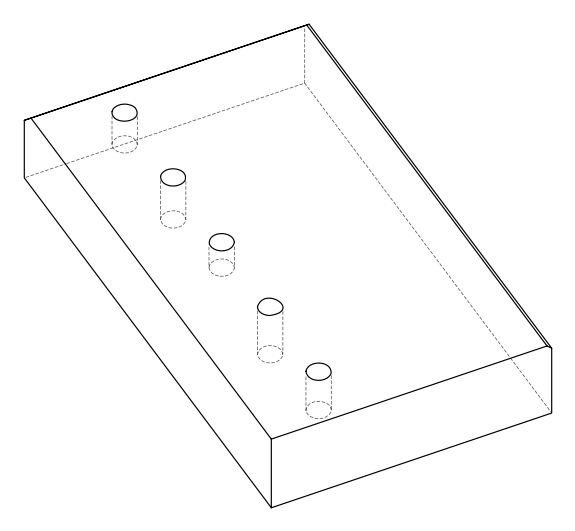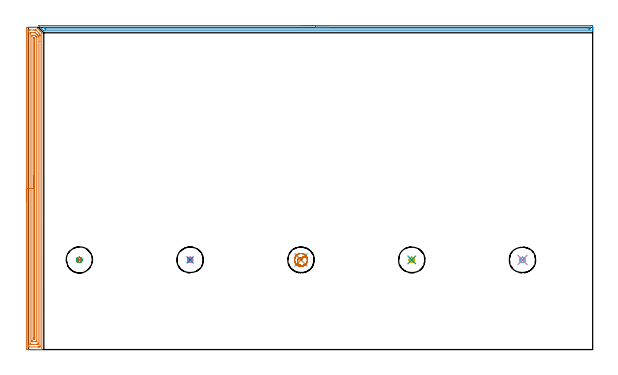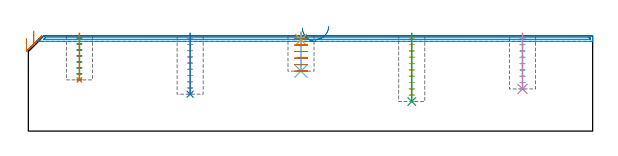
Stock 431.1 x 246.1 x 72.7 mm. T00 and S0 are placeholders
(PLAN: 13 operations, 5 tool changes, 22 min)
(1 AREA_MILL | FG_CHAMFER_SURFACE | UGT0205_001 | 10 min | 17134 mm3)
(2 AREA_MILL_1 | FG_CHAMFER_SURFACE_1 | UGT0205_001 | 6.91 min | 3539 mm3)
(3 MILL_BLIND_HOLE_FROM_SOLID_MATERIAL | STEP1POCKET | NXT0201_012 | Spiral | 0.6 min | 10448 mm3)
(4 MILL_BLIND_HOLE_FROM_SOLID_MATERIAL_1 | STEP1POCKET_1 | NXT0201_012 | Spiral | 0.75 min | 13836 mm3)
(5 MILL_BLIND_HOLE_FROM_SOLID_MATERIAL_2 | STEP1POCKET_3 | NXT0201_012 | Spiral | 0.82 min | 15577 mm3)
(6 MILL_BLIND_HOLE_FROM_SOLID_MATERIAL_3 | STEP1POCKET_4 | NXT0201_012 | Spiral | 0.67 min | 12594 mm3)
(7 BORE_BLIND_HOLE | STEP1POCKET | UGT0332_076 | 0.14 min | 0 mm3)
(8 BORE_BLIND_HOLE_1 | STEP1POCKET_1 | UGT0332_076 | 0.19 min | 0 mm3)
(9 BORE_BLIND_HOLE_2 | STEP1POCKET_3 | UGT0332_076 | 0.21 min | 0 mm3)
(10 BORE_BLIND_HOLE_3 | STEP1POCKET_4 | UGT0332_076 | 0.17 min | 0 mm3)
(11 SPOT_DRILL | STEP1POCKET_2 | NXT0321_9005460120000 | 0.05 min | 186 mm3)
(12 DRILL_BLIND_HOLE_INTO_CENTER | STEP1POCKET_2 | NXT0301_128 | 0.12 min | 2727 mm3)
(13 MILL_ROUGH_BLIND_HOLE_CONTOUR | STEP1POCKET_2 | NXT0201_010 | Spiral | 1.39 min | 5441 mm3)
(TOOL UGT0205_001 | Chamfer Mill 20 x 3 x 45 deg. | D20 FL50 Z2)
(TOOL NXT0201_012 | ENDMILL 16mm [2P460-1600-NA 1630] | D16 FL38 Z6)
(TOOL UGT0332_076 | 19.75 mm Rough Boring Bar | D19.75)
(TOOL NXT0321_9005460120000 | NC Spot Drill, 142deg, 12mm, Carbide, Uncoated | D12 PA142 FL30 Z2)
(TOOL NXT0301_128 | Carbide Drill 12mm [861.1-1200-036A1-GP GC34] | D12 PA150 FL37.4 Z2)
(TOOL NXT0201_010 | ENDMILL 10mm [2P460-1000-NA 1630] | D10 FL30 Z6)
(OP 1 AREA_MILL)
G17 G21 G94 G90
T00 M6
G54
G17 G0 G90 X-1.5 Y113.05 S1061 M3
G43 Z82.7 H0
Z70.9
G94 G1 Y113.088 Z70.028 F250.
Y113.202 Z69.163
Y113.391 Z68.312
Y113.653 Z67.48
Y113.987 Z66.674
Y114.39 Z65.9
Y114.858 Z65.164
Y115.39 Z64.472
Y115.979 Z63.829
Y116.622 Z63.24
Y117.314 Z62.708
Y118.05 Z62.24
Y118.824 Z61.837
Y119.63 Z61.503
Y120.462 Z61.241
Y121.314 Z61.052
Y122.178 Z60.938
Y123.05 Z60.9
Y245.15
X-1.499 Y245.478 Z60.901
X-1.494 Y246.038 Z60.904
X-1.492 Y246.092 Z60.906
X-0.937 Y246.1 Z61.46
X2.621 Z65.016
X4.051 Z66.448
X4.4 Z66.796
X5.097 Z67.497
X5.482 Z67.881
X6.179 Y246.092 Z68.578
X6.199 Y246.09 Z68.598
X6.376 Y245.925 Z68.774
X7.017 Y245.284 Z69.416
X7.068 Y245.233 Z69.465
X7.121 Y245.18 Z69.519
X7.793 Y244.507 Z70.193
X7.958 Y244.344 Z70.355
X8.015 Y244.287 Z70.412
X8.67 Y243.63 Z71.07
X8.847 Y243.454 Z71.244
X8.908 Y243.393 Z71.306
X10.191 Y242.109 Z72.591
X10.296 Y241.995 Z72.689
X10.3 Y241.903 Z72.7
Y0.175
X10.297 Y0.01 Z72.688
X10.255 Y0.007 Z72.647
X9.858 Y0. Z72.258
X9.545 Z71.944
X8.847 Z71.242
X7.609 Z70.006
X7.068 Z69.463
X6.449 Z68.845
X-1.207 Z61.19
X-1.492 Y0.01 Z60.906
X-1.499 Y0.294 Z60.899
Y0.31
X-1.5 Y123.05 Z60.9
X-0.086 Z62.314
Y242.836
X-0.083 Y243.691 Z62.317
X-0.082 Y243.726 Z62.318
X-0.047 Y244.09 Z62.353
X0.437 Y244.098 Z62.837
X0.842 Y244.099 Z63.242
X1.324 Y244.1 Z63.724
X3.993 Z66.393
X4.882 Z67.282
X5.289 Y244.097 Z67.689
X5.697 Y244.092 Z68.097
X5.749 Y244.09 Z68.149
X5.776 Y244.067 Z68.176
X5.831 Y244.016 Z68.231
X5.941 Y243.908 Z68.341
X6.16 Y243.691 Z68.56
X7.947 Y241.903 Z70.347
X8.838 Y241.01 Z71.238
X8.847 Y240.994 Z71.247
X8.884 Y240.116 Z71.284
X8.885 Y240.079 Z71.285
X8.886 Y239.223 Z71.286
Y235.536
Y3.264
X8.883 Y2.409 Z71.283
X8.882 Y2.374 Z71.282
X8.847 Y2.01 Z71.247
X8.363 Y2.002 Z70.763
X7.958 Y2.001 Z70.358
X7.476 Y2. Z69.876
X0.842 Y2.001 Z63.242
X0.357 Y2.003 Z62.757
X-0.047 Y2.01 Z62.353
X-0.082 Y2.409 Z62.318
X-0.084 Y2.446 Z62.316
X-0.086 Y3.303 Z62.314
Y123.05
X1.328 Z63.728
X1.329 Y241.01 Z63.729
X1.331 Y241.412 Z63.731
X1.335 Y241.903 Z63.735
X1.347 Y242.09 Z63.747
X1.539 Y242.097 Z63.939
X1.732 Y242.099 Z64.132
X2.426 Y242.1 Z64.826
X4.204 Z66.604
X4.4 Y242.099 Z66.8
X5.098 Y242.096 Z67.498
X5.289 Y242.09 Z67.689
X5.489 Y241.903 Z67.889
X6.179 Y241.221 Z68.579
X6.391 Y241.01 Z68.791
X7.068 Y240.33 Z69.468
X7.276 Y240.116 Z69.676
X7.465 Y239.909 Z69.865
X7.467 Y239.715 Z69.867
X7.47 Y239.223 Z69.87
X7.471 Y238.818 Z69.871
Y5.09
X7.469 Y4.688 Z69.869
X7.464 Y4.197 Z69.864
X7.453 Y4.01 Z69.853
X7.261 Y4.003 Z69.661
X7.068 Y4.001 Z69.468
X6.374 Y4. Z68.774
X3.706 Z66.106
X1.927 Z64.327
X1.732 Y4.002 Z64.132
X1.536 Y4.005 Z63.936
X1.406 Y4.01 Z63.806
X1.335 Y4.021 Z63.735
X1.333 Y4.062 Z63.733
X1.331 Y4.197 Z63.731
X1.329 Y4.601 Z63.729
X1.328 Y123.05 Z63.728
X2.743 Z65.143
Y239.223
X2.749 Y239.987 Z65.149
X2.753 Y240.09 Z65.153
X2.856 Y240.094 Z65.256
X3.074 Y240.098 Z65.474
X3.511 Y240.1 Z65.911
X4.4 Z66.8
X4.416 Z66.816
X4.852 Y240.087 Z67.252
X5.289 Y239.658 Z67.689
X5.728 Y239.223 Z68.128
X5.875 Y239.072 Z68.275
X5.99 Y238.949 Z68.39
X6.05 Y238.88 Z68.45
X6.052 Y238.836 Z68.452
X6.057 Y238.452 Z68.457
Y6.877
X6.051 Y6.113 Z68.451
X6.047 Y6.01 Z68.447
X5.944 Y6.006 Z68.344
X5.726 Y6.002 Z68.126
X5.289 Y6. Z67.689
X3.511 Z65.911
X3.068 Y6.002 Z65.468
X2.855 Y6.006 Z65.255
X2.755 Y6.01 Z65.155
X2.75 Y6.081 Z65.15
X2.743 Y6.755 Z65.143
Y6.877
Y123.05
X4.157 Z66.557
X4.158 Y237.679 Z66.558
X4.161 Y237.924 Z66.561
X4.164 Y238.078 Z66.564
X4.235 Y238.09 Z66.635
X4.4 Z66.8
X4.562 Y237.928 Z66.962
X4.636 Y237.838 Z67.036
X4.639 Y237.679 Z67.039
X4.642 Y237.435 Z67.042
X4.643 Y237.191 Z67.043
Y236.542
X4.642 Y8.421 Z67.042
X4.639 Y8.176 Z67.039
X4.636 Y8.022 Z67.036
X4.565 Y8.01 Z66.965
X4.4 Y8.005 Z66.8
X4.169 Y8.003 Z66.569
X4.161 Y8.01 Z66.561
X4.159 Y8.013 Z66.559
X4.157 Y8.665 Z66.557
Y8.909
Y123.05
Y123.922 Z66.595
Y124.786 Z66.709
Y125.638 Z66.898
Y126.47 Z67.16
Y127.276 Z67.494
Y128.05 Z67.897
Y128.786 Z68.365
Y129.478 Z68.896
Y130.121 Z69.486
Y130.71 Z70.129
Y131.242 Z70.821
Y131.71 Z71.557
Y132.113 Z72.331
Y132.447 Z73.137
Y132.709 Z73.969
Y132.898 Z74.82
Y133.012 Z75.685
Y133.05 Z76.557
G0 Z82.7
M5
M2
(OP 2 AREA_MILL_1)
G17 G21 G94 G90
T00 M6
G54
G17 G0 G90 X209.4 Y247.6 S1061 M3
G43 Z82.7 H0
Z78.6
G94 G1 X209.438 Z77.728 F250.
X209.552 Z76.863
X209.741 Z76.012
X210.003 Z75.18
X210.337 Z74.374
X210.74 Z73.6
X211.208 Z72.864
X211.74 Z72.172
X212.329 Z71.529
X212.972 Z70.94
X213.664 Z70.408
X214.4 Z69.94
X215.174 Z69.537
X215.98 Z69.203
X216.812 Z68.941
X217.664 Z68.752
X218.528 Z68.638
X219.4 Z68.6
X430.468 Y247.599 Z68.601
X430.781 Y247.597
X431.09 Y247.593 Z68.603
X431.1 Y247.292 Z68.903
Y247.037 Z69.158
Y246.421 Z69.773
Y245.039 Z71.157
Y244.679 Z71.516
Y243.754 Z72.445
X431.096 Y243.625 Z72.568
X431.09 Y243.503 Z72.688
X430.915 Y243.5 Z72.7
X11.909
X11.805 Y243.504 Z72.689
X11.756 Y243.546 Z72.65
X11.558 Y243.742 Z72.458
X7.843 Y247.455 Z68.741
X7.759 Y247.537 Z68.655
X7.718 Y247.59 Z68.6
X7.731 Y247.593 Z68.598
X7.75 Y247.596 Z68.596
X7.806 Y247.598 Z68.598
X7.854 Y247.6 Z68.6
X219.4
Y246.186 Z70.014
X428.679 Y246.185 Z70.015
X428.923 Y246.183 Z70.017
X429.041 Y246.18 Z70.02
X429.09 Y246.177 Z70.023
X429.092 Y246.149 Z70.051
X429.098 Y246.013 Z70.187
X429.099 Y245.55 Z70.65
X429.097 Y245.144 Z71.056
X429.09 Y245.004 Z71.196
X429.078 Y244.921 Z71.279
X429.005 Y244.919 Z71.281
X428.679 Y244.916 Z71.284
X428.437 Y244.915 Z71.285
X427.785 Y244.914 Z71.286
X13.13 Y244.915 Z71.285
X12.967 Y244.916 Z71.284
X12.886 Y244.919 Z71.281
X12.849 Y244.921 Z71.279
X12.804 Y244.956 Z71.244
X12.202 Y245.55 Z70.65
X11.909 Y245.843 Z70.357
X11.6 Y246.161 Z70.039
X11.592 Y246.18 Z70.02
X11.626 Y246.181 Z70.019
X11.72 Y246.184 Z70.016
X11.909 Y246.185 Z70.015
X12.151 Y246.186 Z70.014
X219.4
X220.272 Z70.052
X221.136 Z70.166
X221.988 Z70.355
X222.82 Z70.617
X223.626 Z70.951
X224.4 Z71.354
X225.136 Z71.823
X225.828 Z72.354
X226.471 Z72.943
X227.06 Z73.586
X227.592 Z74.278
X228.06 Z75.014
X228.463 Z75.788
X228.797 Z76.594
X229.059 Z77.426
X229.248 Z78.278
X229.362 Z79.143
X229.4 Z80.014
G0 Z82.7
M5
M2
(OP 3 MILL_BLIND_HOLE_FROM_SOLID_MATERIAL)
G17 G21 G94 G90
T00 M6
G54
G17 G0 G90 X39. Y68.5 S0 M3
G43 Z82.7 H1
Z71.125
G94 G3 X39.975 Y69.475 R0.975 F250.
X39. Y70.45 R0.975
X37.05 Y68.5 R1.95
X39. Y70.45 R-1.95
X38.025 Y69.475 R0.975
X39. Y68.5 R0.975
G0 Z66.55
G3 X39.975 Y69.475 R0.975
X39. Y70.45 R0.975
X37.05 Y68.5 R1.95
X39. Y70.45 R-1.95
X38.025 Y69.475 R0.975
X39. Y68.5 R0.975
G0 Z61.975
G3 X39.975 Y69.475 R0.975
X39. Y70.45 R0.975
X37.05 Y68.5 R1.95
X39. Y70.45 R-1.95
X38.025 Y69.475 R0.975
X39. Y68.5 R0.975
G0 Z57.4
G3 X39.975 Y69.475 R0.975
X39. Y70.45 R0.975
X37.05 Y68.5 R1.95
X39. Y70.45 R-1.95
X38.025 Y69.475 R0.975
X39. Y68.5 R0.975
G0 Z52.825
G3 X39.975 Y69.475 R0.975
X39. Y70.45 R0.975
X37.05 Y68.5 R1.95
X39. Y70.45 R-1.95
X38.025 Y69.475 R0.975
X39. Y68.5 R0.975
G0 Z48.25
G3 X39.975 Y69.475 R0.975
X39. Y70.45 R0.975
X37.05 Y68.5 R1.95
X39. Y70.45 R-1.95
X38.025 Y69.475 R0.975
X39. Y68.5 R0.975
G0 Z43.675
G3 X39.975 Y69.475 R0.975
X39. Y70.45 R0.975
X37.05 Y68.5 R1.95
X39. Y70.45 R-1.95
X38.025 Y69.475 R0.975
X39. Y68.5 R0.975
G0 Z39.1
G3 X39.975 Y69.475 R0.975
X39. Y70.45 R0.975
X37.05 Y68.5 R1.95
X39. Y70.45 R-1.95
X38.025 Y69.475 R0.975
X39. Y68.5 R0.975
G0 Z82.7
M5
M2
(OP 4 MILL_BLIND_HOLE_FROM_SOLID_MATERIAL_1)
G17 G21 G94 G90
T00 M6
G54
G17 G0 G90 X123.6 Y68.5 S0 M3
G43 Z82.7 H1
Z70.95
G94 G3 X124.575 Y69.475 R0.975 F250.
X123.6 Y70.45 R0.975
X121.65 Y68.5 R1.95
X123.6 Y70.45 R-1.95
X122.625 Y69.475 R0.975
X123.6 Y68.5 R0.975
G0 Z66.2
G3 X124.575 Y69.475 R0.975
X123.6 Y70.45 R0.975
X121.65 Y68.5 R1.95
X123.6 Y70.45 R-1.95
X122.625 Y69.475 R0.975
X123.6 Y68.5 R0.975
G0 Z61.45
G3 X124.575 Y69.475 R0.975
X123.6 Y70.45 R0.975
X121.65 Y68.5 R1.95
X123.6 Y70.45 R-1.95
X122.625 Y69.475 R0.975
X123.6 Y68.5 R0.975
G0 Z56.7
G3 X124.575 Y69.475 R0.975
X123.6 Y70.45 R0.975
X121.65 Y68.5 R1.95
X123.6 Y70.45 R-1.95
X122.625 Y69.475 R0.975
X123.6 Y68.5 R0.975
G0 Z51.95
G3 X124.575 Y69.475 R0.975
X123.6 Y70.45 R0.975
X121.65 Y68.5 R1.95
X123.6 Y70.45 R-1.95
X122.625 Y69.475 R0.975
X123.6 Y68.5 R0.975
G0 Z47.2
G3 X124.575 Y69.475 R0.975
X123.6 Y70.45 R0.975
X121.65 Y68.5 R1.95
X123.6 Y70.45 R-1.95
X122.625 Y69.475 R0.975
X123.6 Y68.5 R0.975
G0 Z42.45
G3 X124.575 Y69.475 R0.975
X123.6 Y70.45 R0.975
X121.65 Y68.5 R1.95
X123.6 Y70.45 R-1.95
X122.625 Y69.475 R0.975
X123.6 Y68.5 R0.975
G0 Z37.7
G3 X124.575 Y69.475 R0.975
X123.6 Y70.45 R0.975
X121.65 Y68.5 R1.95
X123.6 Y70.45 R-1.95
X122.625 Y69.475 R0.975
X123.6 Y68.5 R0.975
G0 Z32.95
G3 X124.575 Y69.475 R0.975
X123.6 Y70.45 R0.975
X121.65 Y68.5 R1.95
X123.6 Y70.45 R-1.95
X122.625 Y69.475 R0.975
X123.6 Y68.5 R0.975
G0 Z28.2
G3 X124.575 Y69.475 R0.975
X123.6 Y70.45 R0.975
X121.65 Y68.5 R1.95
X123.6 Y70.45 R-1.95
X122.625 Y69.475 R0.975
X123.6 Y68.5 R0.975
G0 Z82.7
M5
M2
(OP 5 MILL_BLIND_HOLE_FROM_SOLID_MATERIAL_2)
G17 G21 G94 G90
T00 M6
G54
G17 G0 G90 X292.9 Y68.5 S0 M3
G43 Z82.7 H1
Z70.873
G94 G3 X293.875 Y69.475 R0.975 F250.
X292.9 Y70.45 R0.975
X290.95 Y68.5 R1.95
X292.9 Y70.45 R-1.95
X291.925 Y69.475 R0.975
X292.9 Y68.5 R0.975
G0 Z66.045
G3 X293.875 Y69.475 R0.975
X292.9 Y70.45 R0.975
X290.95 Y68.5 R1.95
X292.9 Y70.45 R-1.95
X291.925 Y69.475 R0.975
X292.9 Y68.5 R0.975
G0 Z61.218
G3 X293.875 Y69.475 R0.975
X292.9 Y70.45 R0.975
X290.95 Y68.5 R1.95
X292.9 Y70.45 R-1.95
X291.925 Y69.475 R0.975
X292.9 Y68.5 R0.975
G0 Z56.391
G3 X293.875 Y69.475 R0.975
X292.9 Y70.45 R0.975
X290.95 Y68.5 R1.95
X292.9 Y70.45 R-1.95
X291.925 Y69.475 R0.975
X292.9 Y68.5 R0.975
G0 Z51.564
G3 X293.875 Y69.475 R0.975
X292.9 Y70.45 R0.975
X290.95 Y68.5 R1.95
X292.9 Y70.45 R-1.95
X291.925 Y69.475 R0.975
X292.9 Y68.5 R0.975
G0 Z46.736
G3 X293.875 Y69.475 R0.975
X292.9 Y70.45 R0.975
X290.95 Y68.5 R1.95
X292.9 Y70.45 R-1.95
X291.925 Y69.475 R0.975
X292.9 Y68.5 R0.975
G0 Z41.909
G3 X293.875 Y69.475 R0.975
X292.9 Y70.45 R0.975
X290.95 Y68.5 R1.95
X292.9 Y70.45 R-1.95
X291.925 Y69.475 R0.975
X292.9 Y68.5 R0.975
G0 Z37.082
G3 X293.875 Y69.475 R0.975
X292.9 Y70.45 R0.975
X290.95 Y68.5 R1.95
X292.9 Y70.45 R-1.95
X291.925 Y69.475 R0.975
X292.9 Y68.5 R0.975
G0 Z32.255
G3 X293.875 Y69.475 R0.975
X292.9 Y70.45 R0.975
X290.95 Y68.5 R1.95
X292.9 Y70.45 R-1.95
X291.925 Y69.475 R0.975
X292.9 Y68.5 R0.975
G0 Z27.427
G3 X293.875 Y69.475 R0.975
X292.9 Y70.45 R0.975
X290.95 Y68.5 R1.95
X292.9 Y70.45 R-1.95
X291.925 Y69.475 R0.975
X292.9 Y68.5 R0.975
G0 Z22.6
G3 X293.875 Y69.475 R0.975
X292.9 Y70.45 R0.975
X290.95 Y68.5 R1.95
X292.9 Y70.45 R-1.95
X291.925 Y69.475 R0.975
X292.9 Y68.5 R0.975
G0 Z82.7
M5
M2
(OP 6 MILL_BLIND_HOLE_FROM_SOLID_MATERIAL_3)
G17 G21 G94 G90
T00 M6
G54
G17 G0 G90 X377.5 Y68.5 S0 M3
G43 Z82.7 H1
Z70.867
G94 G3 X378.475 Y69.475 R0.975 F250.
X377.5 Y70.45 R0.975
X375.55 Y68.5 R1.95
X377.5 Y70.45 R-1.95
X376.525 Y69.475 R0.975
X377.5 Y68.5 R0.975
G0 Z66.033
G3 X378.475 Y69.475 R0.975
X377.5 Y70.45 R0.975
X375.55 Y68.5 R1.95
X377.5 Y70.45 R-1.95
X376.525 Y69.475 R0.975
X377.5 Y68.5 R0.975
G0 Z61.2
G3 X378.475 Y69.475 R0.975
X377.5 Y70.45 R0.975
X375.55 Y68.5 R1.95
X377.5 Y70.45 R-1.95
X376.525 Y69.475 R0.975
X377.5 Y68.5 R0.975
G0 Z56.367
G3 X378.475 Y69.475 R0.975
X377.5 Y70.45 R0.975
X375.55 Y68.5 R1.95
X377.5 Y70.45 R-1.95
X376.525 Y69.475 R0.975
X377.5 Y68.5 R0.975
G0 Z51.533
G3 X378.475 Y69.475 R0.975
X377.5 Y70.45 R0.975
X375.55 Y68.5 R1.95
X377.5 Y70.45 R-1.95
X376.525 Y69.475 R0.975
X377.5 Y68.5 R0.975
G0 Z46.7
G3 X378.475 Y69.475 R0.975
X377.5 Y70.45 R0.975
X375.55 Y68.5 R1.95
X377.5 Y70.45 R-1.95
X376.525 Y69.475 R0.975
X377.5 Y68.5 R0.975
G0 Z41.867
G3 X378.475 Y69.475 R0.975
X377.5 Y70.45 R0.975
X375.55 Y68.5 R1.95
X377.5 Y70.45 R-1.95
X376.525 Y69.475 R0.975
X377.5 Y68.5 R0.975
G0 Z37.033
G3 X378.475 Y69.475 R0.975
X377.5 Y70.45 R0.975
X375.55 Y68.5 R1.95
X377.5 Y70.45 R-1.95
X376.525 Y69.475 R0.975
X377.5 Y68.5 R0.975
G0 Z32.2
G3 X378.475 Y69.475 R0.975
X377.5 Y70.45 R0.975
X375.55 Y68.5 R1.95
X377.5 Y70.45 R-1.95
X376.525 Y69.475 R0.975
X377.5 Y68.5 R0.975
G0 Z82.7
M5
M2
(OP 7 BORE_BLIND_HOLE)
G17 G21 G94 G90
T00 M6
G54
G17 G0 G90 X39. Y68.5 S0 M3
G43 Z82.7 H0
G94 G85 G98 Z39.1 F250. R74.7
G80
M5
M2
(OP 8 BORE_BLIND_HOLE_1)
G17 G21 G94 G90
T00 M6
G54
G17 G0 G90 X123.6 Y68.5 S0 M3
G43 Z82.7 H0
G94 G85 G98 Z28.2 F250. R74.7
G80
M5
M2
(OP 9 BORE_BLIND_HOLE_2)
G17 G21 G94 G90
T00 M6
G54
G17 G0 G90 X292.9 Y68.5 S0 M3
G43 Z82.7 H0
G94 G85 G98 Z22.6 F250. R74.7
G80
M5
M2
(OP 10 BORE_BLIND_HOLE_3)
G17 G21 G94 G90
T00 M6
G54
G17 G0 G90 X377.5 Y68.5 S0 M3
G43 Z82.7 H0
G94 G85 G98 Z32.2 F250. R74.7
G80
M5
M2
(OP 11 SPOT_DRILL)
G17 G21 G94 G90
T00 M6
G54
G17 G0 G90 X208.3 Y68.5 S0 M3
G43 Z82.7 H0
G94 G81 G98 Z69.7 F250. R75.7
G80
M5
M2
(OP 12 DRILL_BLIND_HOLE_INTO_CENTER)
G17 G21 G94 G90
T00 M6
G54
G17 G0 G90 X208.3 Y68.5 S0 M3
G43 Z82.7 H1
G94 G81 G98 Z45.8 F250. R74.7
G80
M5
M2
(OP 13 MILL_ROUGH_BLIND_HOLE_CONTOUR)
G17 G21 G94 G90
T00 M6
G54
G17 G0 G90 X208.3 Y68.5 S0 M3
G43 Z82.7 H1
Z70.717
G94 G3 X208.328 Y70.284 R0.892 F250.
X205.826 Y68.578 R2.57
X208.751 Y64.19 R3.288
X213.24 Y68.189 R4.274
X208.611 Y73.44 R4.95
X213.24 Y68.189 R-4.95
X210.926 Y70.815 R2.475
X208.3 Y68.5 R2.475
G0 Z65.733
G3 X208.328 Y70.284 R0.892
X205.826 Y68.578 R2.57
X208.751 Y64.19 R3.288
X213.24 Y68.189 R4.274
X208.611 Y73.44 R4.95
X213.24 Y68.189 R-4.95
X210.926 Y70.815 R2.475
X208.3 Y68.5 R2.475
G0 Z60.75
G3 X208.328 Y70.284 R0.892
X205.826 Y68.578 R2.57
X208.751 Y64.19 R3.288
X213.24 Y68.189 R4.274
X208.611 Y73.44 R4.95
X213.24 Y68.189 R-4.95
X210.926 Y70.815 R2.475
X208.3 Y68.5 R2.475
G0 Z55.767
G3 X208.328 Y70.284 R0.892
X205.826 Y68.578 R2.57
X208.751 Y64.19 R3.288
X213.24 Y68.189 R4.274
X208.611 Y73.44 R4.95
X213.24 Y68.189 R-4.95
X210.926 Y70.815 R2.475
X208.3 Y68.5 R2.475
G0 Z50.783
G3 X208.328 Y70.284 R0.892
X205.826 Y68.578 R2.57
X208.751 Y64.19 R3.288
X213.24 Y68.189 R4.274
X208.611 Y73.44 R4.95
X213.24 Y68.189 R-4.95
X210.926 Y70.815 R2.475
X208.3 Y68.5 R2.475
G0 Z45.8
G3 X208.328 Y70.284 R0.892
X205.826 Y68.578 R2.57
X208.751 Y64.19 R3.288
X213.24 Y68.189 R4.274
X208.611 Y73.44 R4.95
X213.24 Y68.189 R-4.95
X210.926 Y70.815 R2.475
X208.3 Y68.5 R2.475
G0 Z82.7
M5
M2
